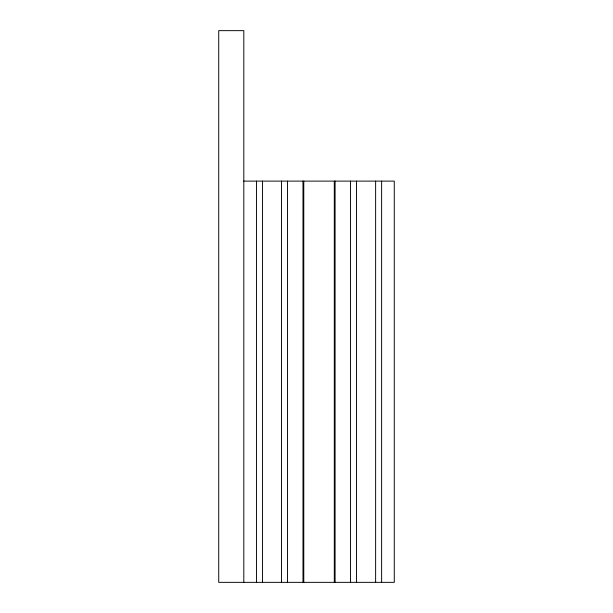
<?xml version="1.0" encoding="UTF-8"?>
<svg xmlns="http://www.w3.org/2000/svg" width="613" height="613" viewBox="0 0 613 613"><rect width="100%" height="100%" fill="white"/><g stroke="black" fill="none" stroke-linecap="round" stroke-linejoin="round"><path stroke-width="0.92" d="M243.805 181.111L394.274 181.111L394.274 582.35L218.726 582.35L218.726 30.65L243.805 30.65L243.805 582.35M381.623 181.111L381.623 582.35M375.623 181.111L375.623 582.35M356.544 181.111L356.544 582.35M350.536 181.111L350.536 582.35M335.089 181.111L335.089 582.35M334.3 181.111L334.3 582.35M303.78 181.111L303.78 582.35M302.991 181.111L302.991 582.35M287.535 181.111L287.535 582.35M281.536 181.111L281.536 582.35M262.456 181.111L262.456 582.35M256.456 181.111L256.456 582.35"/></g></svg>
